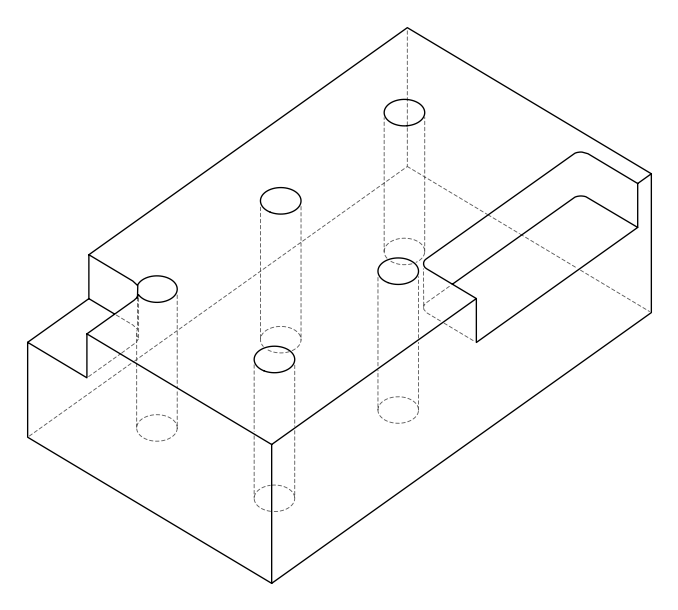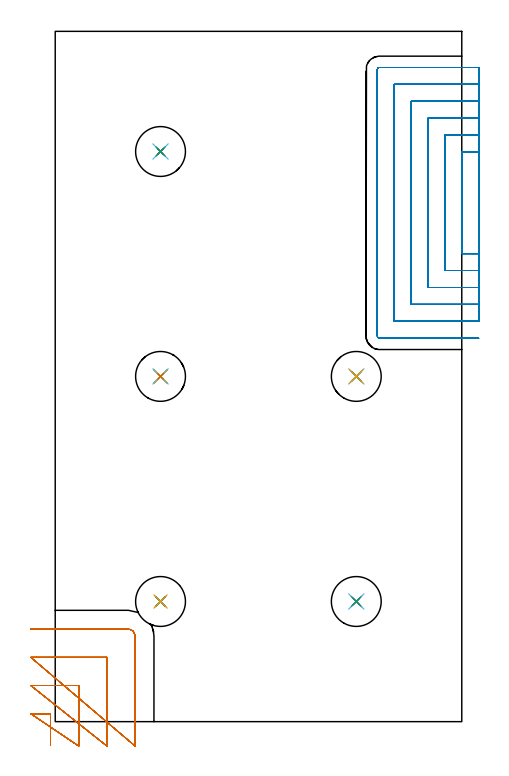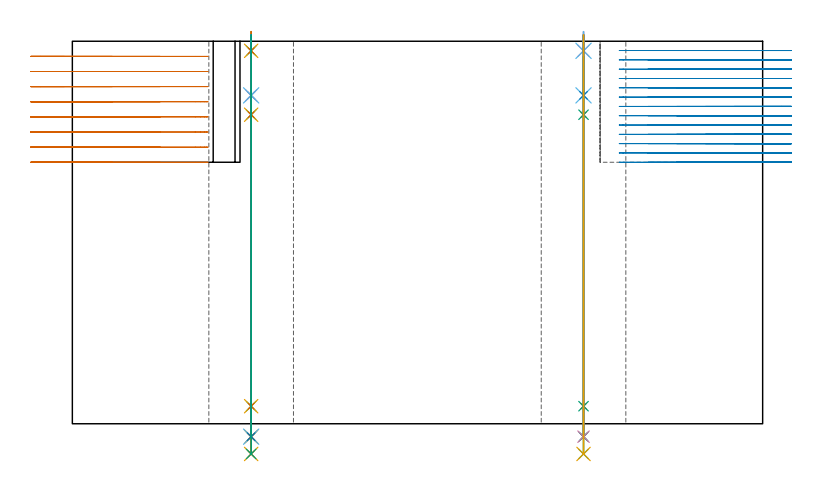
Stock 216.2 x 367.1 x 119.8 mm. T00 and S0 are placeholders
(PLAN: 27 operations, 22 tool changes, 68.3 min)
(1 MILL_OPEN_POCKET | POCKET_OPEN | UGT0201_094 | Follow Part, ap 5, ae 75% | 7.59 min | 116255 mm3)
(2 MILL_SLOT | SLOT_PARTIAL_RECTANGULAR | NXT0201_011 | Follow Part, ap 3, ae 75% | 52.01 min | 300152 mm3)
(3 SPOT_DRILL | STEP1HOLE | NXT0321_9005460120000 | 0.05 min | 169 mm3)
(4 SPOT_DRILL_1 | STEP1HOLE_1 | NXT0321_9005460120000 | 0.05 min | 200 mm3)
(5 SPOT_DRILL_2 | STEP1HOLE_2 | NXT0321_9005460120000 | 0.05 min | 159 mm3)
(6 SPOT_DRILL_3 | STEP1HOLE_3 | NXT0321_9005460120000 | 0.05 min | 175 mm3)
(7 SPOT_DRILL_4 | STEP1HOLE_4 | NXT0321_9005460120000 | 0.05 min | 202 mm3)
(8 DRILL_BLIND_HOLE_INTO_CENTER | STEP1HOLE | NXT0301_084 | 0.08 min | 1399 mm3)
(9 GUN_DRILL_THROUGH_HOLE | STEP1HOLE | UGT0307_008 | 0.59 min | 9859 mm3)
(10 DRILL_TO_ENLARGE_THROUGH_HOLE | STEP1HOLE | NXT0301_104 | 0.5 min | 6946 mm3)
(11 DRILL_TO_ENLARGE_THROUGH_HOLE_1 | STEP1HOLE | UGT0301_388 | 0.53 min | 47205 mm3)
(12 DRILL_BLIND_HOLE_INTO_CENTER_1 | STEP1HOLE_1 | NXT0301_084 | 0.08 min | 1388 mm3)
(13 GUN_DRILL_THROUGH_HOLE_1 | STEP1HOLE_1 | UGT0307_008 | 0.59 min | 9872 mm3)
(14 DRILL_TO_ENLARGE_THROUGH_HOLE_2 | STEP1HOLE_1 | NXT0301_104 | 0.5 min | 6967 mm3)
(15 DRILL_TO_ENLARGE_THROUGH_HOLE_3 | STEP1HOLE_1 | UGT0301_388 | 0.53 min | 47617 mm3)
(16 DRILL_BLIND_HOLE_INTO_CENTER_2 | STEP1HOLE_2 | NXT0301_084 | 0.08 min | 1393 mm3)
(17 GUN_DRILL_THROUGH_HOLE_2 | STEP1HOLE_2 | UGT0307_008 | 0.59 min | 9839 mm3)
(18 DRILL_TO_ENLARGE_THROUGH_HOLE_4 | STEP1HOLE_2 | NXT0301_104 | 0.5 min | 7006 mm3)
(19 DRILL_TO_ENLARGE_THROUGH_HOLE_5 | STEP1HOLE_2 | UGT0301_388 | 0.53 min | 47598 mm3)
(20 DRILL_BLIND_HOLE_INTO_CENTER_3 | STEP1HOLE_3 | NXT0301_084 | 0.08 min | 1385 mm3)
(21 GUN_DRILL_THROUGH_HOLE_3 | STEP1HOLE_3 | UGT0307_008 | 0.59 min | 9879 mm3)
(22 DRILL_TO_ENLARGE_THROUGH_HOLE_6 | STEP1HOLE_3 | NXT0301_104 | 0.5 min | 6941 mm3)
(23 DRILL_TO_ENLARGE_THROUGH_HOLE_7 | STEP1HOLE_3 | UGT0301_388 | 0.53 min | 47657 mm3)
(24 DRILL_BLIND_HOLE_INTO_CENTER_4 | STEP1HOLE_4 | NXT0301_084 | 0.08 min | 1390 mm3)
(25 GUN_DRILL_THROUGH_HOLE_4 | STEP1HOLE_4 | UGT0307_008 | 0.59 min | 9861 mm3)
(26 DRILL_TO_ENLARGE_THROUGH_HOLE_8 | STEP1HOLE_4 | NXT0301_104 | 0.5 min | 6941 mm3)
(27 DRILL_TO_ENLARGE_THROUGH_HOLE_9 | STEP1HOLE_4 | UGT0301_388 | 0.53 min | 47628 mm3)
(TOOL UGT0201_094 | End mill 20 mm | D20 FL38 Z4)
(TOOL NXT0201_011 | ENDMILL 12mm [2P460-1200-NA 1630] | D12 FL38 Z6)
(TOOL NXT0321_9005460120000 | NC Spot Drill, 142deg, 12mm, Carbide, Uncoated | D12 PA142 FL30 Z2)
(TOOL NXT0301_084 | Carbide Drill 11.3mm [860.1-1130-034A1-MM 2214] | D11.3 PA140 FL55 Z2)
(TOOL UGT0307_008 | Gun Drill 11 mm | D11 PA130 FL24 Z1)
(TOOL NXT0301_104 | Carbide Drill 14mm [860.1-1400-112A1-MM 2214] | D14 PA140 FL123 Z2)
(TOOL UGT0301_388 | Twist Drill 26.5 mm | D26.5 PA118 FL165 Z2)
(OP 1 MILL_OPEN_POCKET)
G17 G21 G94 G90
T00 M6
G54
G17 G0 G90 X-2.5 Y-12.682 S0 M3
G43 Z129.8 H0
Z115.062
G94 G1 Y-9.682 F250.
Y4.2 F500.
X-10.
X-13. F250.
X12.5 Y-13. F500.
Y-10. F250.
Y19.2 F500.
X-10.
X-13. F250.
X27.5 Y-13. F500.
Y-10. F250.
Y34.2 F500.
X-10.
X-13. F250.
X42.5 Y-13. F500.
Y-10. F250.
Y45.2 F500.
G3 X42.048 Y47.047 R4.
G1 X41.398 Y48.296
X40.108 Y48.863
G3 X38.5 Y49.2 R4.
G1 X-10.
X-13. F250.
G0 Z129.8
X-2.5 Y-12.682
Z110.325
G1 Y-9.682
Y4.2 F500.
X-10.
X-13. F250.
X12.5 Y-13. F500.
Y-10. F250.
Y19.2 F500.
X-10.
X-13. F250.
X27.5 Y-13. F500.
Y-10. F250.
Y34.2 F500.
X-10.
X-13. F250.
X42.5 Y-13. F500.
Y-10. F250.
Y45.2 F500.
G3 X42.048 Y47.047 R4.
G1 X41.398 Y48.296
X40.108 Y48.863
G3 X38.5 Y49.2 R4.
G1 X-10.
X-13. F250.
G0 Z129.8
X-2.5 Y-12.682
Z105.587
G1 Y-9.682
Y4.2 F500.
X-10.
X-13. F250.
X12.5 Y-13. F500.
Y-10. F250.
Y19.2 F500.
X-10.
X-13. F250.
X27.5 Y-13. F500.
Y-10. F250.
Y34.2 F500.
X-10.
X-13. F250.
X42.5 Y-13. F500.
Y-10. F250.
Y45.2 F500.
G3 X42.048 Y47.047 R4.
G1 X41.398 Y48.296
X40.108 Y48.863
G3 X38.5 Y49.2 R4.
G1 X-10.
X-13. F250.
G0 Z129.8
X-2.5 Y-12.682
Z100.85
G1 Y-9.682
Y4.2 F500.
X-10.
X-13. F250.
X12.5 Y-13. F500.
Y-10. F250.
Y19.2 F500.
X-10.
X-13. F250.
X27.5 Y-13. F500.
Y-10. F250.
Y34.2 F500.
X-10.
X-13. F250.
X42.5 Y-13. F500.
Y-10. F250.
Y45.2 F500.
G3 X42.048 Y47.047 R4.
G1 X41.398 Y48.296
X40.108 Y48.863
G3 X38.5 Y49.2 R4.
G1 X-10.
X-13. F250.
G0 Z129.8
X-2.5 Y-12.682
Z96.112
G1 Y-9.682
Y4.2 F500.
X-10.
X-13. F250.
X12.5 Y-13. F500.
Y-10. F250.
Y19.2 F500.
X-10.
X-13. F250.
X27.5 Y-13. F500.
Y-10. F250.
Y34.2 F500.
X-10.
X-13. F250.
X42.5 Y-13. F500.
Y-10. F250.
Y45.2 F500.
G3 X42.048 Y47.047 R4.
G1 X41.398 Y48.296
X40.108 Y48.863
G3 X38.5 Y49.2 R4.
G1 X-10.
X-13. F250.
G0 Z129.8
X-2.5 Y-12.682
Z91.375
G1 Y-9.682
Y4.2 F500.
X-10.
X-13. F250.
X12.5 Y-13. F500.
Y-10. F250.
Y19.2 F500.
X-10.
X-13. F250.
X27.5 Y-13. F500.
Y-10. F250.
Y34.2 F500.
X-10.
X-13. F250.
X42.5 Y-13. F500.
Y-10. F250.
Y45.2 F500.
G3 X42.048 Y47.047 R4.
G1 X41.398 Y48.296
X40.108 Y48.863
G3 X38.5 Y49.2 R4.
G1 X-10.
X-13. F250.
G0 Z129.8
X-2.5 Y-12.682
Z86.637
G1 Y-9.682
Y4.2 F500.
X-10.
X-13. F250.
X12.5 Y-13. F500.
Y-10. F250.
Y19.2 F500.
X-10.
X-13. F250.
X27.5 Y-13. F500.
Y-10. F250.
Y34.2 F500.
X-10.
X-13. F250.
X42.5 Y-13. F500.
Y-10. F250.
Y45.2 F500.
G3 X42.048 Y47.047 R4.
G1 X41.398 Y48.296
X40.108 Y48.863
G3 X38.5 Y49.2 R4.
G1 X-10.
X-13. F250.
G0 Z129.8
X-2.5 Y-12.682
Z81.9
G1 Y-9.682
Y4.2 F500.
X-10.
X-13. F250.
X12.5 Y-13. F500.
Y-10. F250.
Y19.2 F500.
X-10.
X-13. F250.
X27.5 Y-13. F500.
Y-10. F250.
Y34.2 F500.
X-10.
X-13. F250.
X42.5 Y-13. F500.
Y-10. F250.
Y45.2 F500.
G3 X42.048 Y47.047 R4.
G1 X41.398 Y48.296
X40.108 Y48.863
G3 X38.5 Y49.2 R4.
G1 X-10.
X-13. F250.
G0 Z129.8
M5
M2
(OP 2 MILL_SLOT)
G17 G21 G94 G90
T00 M6
G54
G17 G0 G90 X225.2 Y302.9 S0 M3
G43 Z129.8 H1
Z116.885
G94 G1 X222.2 F250.
X216.3 F500.
Y248.9
X222.2
X225.2 F250.
Y311.9
X222.2
X207.3 F500.
Y239.9
X222.2
X225.2 F250.
Y320.9
X222.2
X198.3 F500.
Y230.9
X222.2
X225.2 F250.
Y329.9
X222.2
X189.3 F500.
Y221.9
X222.2
X225.2 F250.
Y338.9
X222.2
X180.3 F500.
Y212.9
X222.2
X225.2 F250.
Y347.9
X222.2
X172.5 F500.
G3 X171.3 Y346.7 R1.2
G1 Y205.1
G3 X172.5 Y203.9 R1.2
G1 X222.2
X225.2 F250.
G0 Y302.9 Z113.969
G1 X222.2
X216.3 F500.
Y248.9
X222.2
X225.2 F250.
Y311.9
X222.2
X207.3 F500.
Y239.9
X222.2
X225.2 F250.
Y320.9
X222.2
X198.3 F500.
Y230.9
X222.2
X225.2 F250.
Y329.9
X222.2
X189.3 F500.
Y221.9
X222.2
X225.2 F250.
Y338.9
X222.2
X180.3 F500.
Y212.9
X222.2
X225.2 F250.
Y347.9
X222.2
X172.5 F500.
G3 X171.3 Y346.7 R1.2
G1 Y205.1
G3 X172.5 Y203.9 R1.2
G1 X222.2
X225.2 F250.
G0 Y302.9 Z111.054
G1 X222.2
X216.3 F500.
Y248.9
X222.2
X225.2 F250.
Y311.9
X222.2
X207.3 F500.
Y239.9
X222.2
X225.2 F250.
Y320.9
X222.2
X198.3 F500.
Y230.9
X222.2
X225.2 F250.
Y329.9
X222.2
X189.3 F500.
Y221.9
X222.2
X225.2 F250.
Y338.9
X222.2
X180.3 F500.
Y212.9
X222.2
X225.2 F250.
Y347.9
X222.2
X172.5 F500.
G3 X171.3 Y346.7 R1.2
G1 Y205.1
G3 X172.5 Y203.9 R1.2
G1 X222.2
X225.2 F250.
G0 Y302.9 Z108.138
G1 X222.2
X216.3 F500.
Y248.9
X222.2
X225.2 F250.
Y311.9
X222.2
X207.3 F500.
Y239.9
X222.2
X225.2 F250.
Y320.9
X222.2
X198.3 F500.
Y230.9
X222.2
X225.2 F250.
Y329.9
X222.2
X189.3 F500.
Y221.9
X222.2
X225.2 F250.
Y338.9
X222.2
X180.3 F500.
Y212.9
X222.2
X225.2 F250.
Y347.9
X222.2
X172.5 F500.
G3 X171.3 Y346.7 R1.2
G1 Y205.1
G3 X172.5 Y203.9 R1.2
G1 X222.2
X225.2 F250.
G0 Y302.9 Z105.223
G1 X222.2
X216.3 F500.
Y248.9
X222.2
X225.2 F250.
Y311.9
X222.2
X207.3 F500.
Y239.9
X222.2
X225.2 F250.
Y320.9
X222.2
X198.3 F500.
Y230.9
X222.2
X225.2 F250.
Y329.9
X222.2
X189.3 F500.
Y221.9
X222.2
X225.2 F250.
Y338.9
X222.2
X180.3 F500.
Y212.9
X222.2
X225.2 F250.
Y347.9
X222.2
X172.5 F500.
G3 X171.3 Y346.7 R1.2
G1 Y205.1
G3 X172.5 Y203.9 R1.2
G1 X222.2
X225.2 F250.
G0 Y302.9 Z102.308
G1 X222.2
X216.3 F500.
Y248.9
X222.2
X225.2 F250.
Y311.9
X222.2
X207.3 F500.
Y239.9
X222.2
X225.2 F250.
Y320.9
X222.2
X198.3 F500.
Y230.9
X222.2
X225.2 F250.
Y329.9
X222.2
X189.3 F500.
Y221.9
X222.2
X225.2 F250.
Y338.9
X222.2
X180.3 F500.
Y212.9
X222.2
X225.2 F250.
Y347.9
X222.2
X172.5 F500.
G3 X171.3 Y346.7 R1.2
G1 Y205.1
G3 X172.5 Y203.9 R1.2
G1 X222.2
X225.2 F250.
G0 Y302.9 Z99.392
G1 X222.2
X216.3 F500.
Y248.9
X222.2
X225.2 F250.
Y311.9
X222.2
X207.3 F500.
Y239.9
X222.2
X225.2 F250.
Y320.9
X222.2
X198.3 F500.
Y230.9
X222.2
X225.2 F250.
Y329.9
X222.2
X189.3 F500.
Y221.9
X222.2
X225.2 F250.
Y338.9
X222.2
X180.3 F500.
Y212.9
X222.2
X225.2 F250.
Y347.9
X222.2
X172.5 F500.
G3 X171.3 Y346.7 R1.2
G1 Y205.1
G3 X172.5 Y203.9 R1.2
G1 X222.2
X225.2 F250.
G0 Y302.9 Z96.477
G1 X222.2
X216.3 F500.
Y248.9
X222.2
X225.2 F250.
Y311.9
X222.2
X207.3 F500.
Y239.9
X222.2
X225.2 F250.
Y320.9
X222.2
X198.3 F500.
Y230.9
X222.2
X225.2 F250.
Y329.9
X222.2
X189.3 F500.
Y221.9
X222.2
X225.2 F250.
Y338.9
X222.2
X180.3 F500.
Y212.9
X222.2
X225.2 F250.
Y347.9
X222.2
X172.5 F500.
G3 X171.3 Y346.7 R1.2
G1 Y205.1
G3 X172.5 Y203.9 R1.2
G1 X222.2
X225.2 F250.
G0 Y302.9 Z93.562
G1 X222.2
X216.3 F500.
Y248.9
X222.2
X225.2 F250.
Y311.9
X222.2
X207.3 F500.
Y239.9
X222.2
X225.2 F250.
Y320.9
X222.2
X198.3 F500.
Y230.9
X222.2
X225.2 F250.
Y329.9
X222.2
X189.3 F500.
Y221.9
X222.2
X225.2 F250.
Y338.9
X222.2
X180.3 F500.
Y212.9
X222.2
X225.2 F250.
Y347.9
X222.2
X172.5 F500.
G3 X171.3 Y346.7 R1.2
G1 Y205.1
G3 X172.5 Y203.9 R1.2
G1 X222.2
X225.2 F250.
G0 Y302.9 Z90.646
G1 X222.2
X216.3 F500.
Y248.9
X222.2
X225.2 F250.
Y311.9
X222.2
X207.3 F500.
Y239.9
X222.2
X225.2 F250.
Y320.9
X222.2
X198.3 F500.
Y230.9
X222.2
X225.2 F250.
Y329.9
X222.2
X189.3 F500.
Y221.9
X222.2
X225.2 F250.
Y338.9
X222.2
X180.3 F500.
Y212.9
X222.2
X225.2 F250.
Y347.9
X222.2
X172.5 F500.
G3 X171.3 Y346.7 R1.2
G1 Y205.1
G3 X172.5 Y203.9 R1.2
G1 X222.2
X225.2 F250.
G0 Y302.9 Z87.731
G1 X222.2
X216.3 F500.
Y248.9
X222.2
X225.2 F250.
Y311.9
X222.2
X207.3 F500.
Y239.9
X222.2
X225.2 F250.
Y320.9
X222.2
X198.3 F500.
Y230.9
X222.2
X225.2 F250.
Y329.9
X222.2
X189.3 F500.
Y221.9
X222.2
X225.2 F250.
Y338.9
X222.2
X180.3 F500.
Y212.9
X222.2
X225.2 F250.
Y347.9
X222.2
X172.5 F500.
G3 X171.3 Y346.7 R1.2
G1 Y205.1
G3 X172.5 Y203.9 R1.2
G1 X222.2
X225.2 F250.
G0 Y302.9 Z84.815
G1 X222.2
X216.3 F500.
Y248.9
X222.2
X225.2 F250.
Y311.9
X222.2
X207.3 F500.
Y239.9
X222.2
X225.2 F250.
Y320.9
X222.2
X198.3 F500.
Y230.9
X222.2
X225.2 F250.
Y329.9
X222.2
X189.3 F500.
Y221.9
X222.2
X225.2 F250.
Y338.9
X222.2
X180.3 F500.
Y212.9
X222.2
X225.2 F250.
Y347.9
X222.2
X172.5 F500.
G3 X171.3 Y346.7 R1.2
G1 Y205.1
G3 X172.5 Y203.9 R1.2
G1 X222.2
X225.2 F250.
G0 Y302.9 Z81.9
G1 X222.2
X216.3 F500.
Y248.9
X222.2
X225.2 F250.
Y311.9
X222.2
X207.3 F500.
Y239.9
X222.2
X225.2 F250.
Y320.9
X222.2
X198.3 F500.
Y230.9
X222.2
X225.2 F250.
Y329.9
X222.2
X189.3 F500.
Y221.9
X222.2
X225.2 F250.
Y338.9
X222.2
X180.3 F500.
Y212.9
X222.2
X225.2 F250.
Y347.9
X222.2
X172.5 F500.
G3 X171.3 Y346.7 R1.2
G1 Y205.1
G3 X172.5 Y203.9 R1.2
G1 X222.2
X225.2 F250.
G0 Z129.8
M5
M2
(OP 3 SPOT_DRILL)
G17 G21 G94 G90
T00 M6
G54
G17 G0 G90 X56. Y63.9 S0 M3
G43 Z129.8 H0
G94 G81 G98 Z116.8 F250. R122.8
G80
M5
M2
(OP 4 SPOT_DRILL_1)
G17 G21 G94 G90
T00 M6
G54
G17 G0 G90 X160.1 Y63.9 S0 M3
G43 Z129.8 H0
G94 G81 G98 Z116.8 F250. R122.8
G80
M5
M2
(OP 5 SPOT_DRILL_2)
G17 G21 G94 G90
T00 M6
G54
G17 G0 G90 X56. Y183.6 S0 M3
G43 Z129.8 H0
G94 G81 G98 Z116.8 F250. R122.8
G80
M5
M2
(OP 6 SPOT_DRILL_3)
G17 G21 G94 G90
T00 M6
G54
G17 G0 G90 X160.1 Y183.6 S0 M3
G43 Z129.8 H0
G94 G81 G98 Z116.8 F250. R122.8
G80
M5
M2
(OP 7 SPOT_DRILL_4)
G17 G21 G94 G90
T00 M6
G54
G17 G0 G90 X56. Y303.2 S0 M3
G43 Z129.8 H0
G94 G81 G98 Z116.8 F250. R122.8
G80
M5
M2
(OP 8 DRILL_BLIND_HOLE_INTO_CENTER)
G17 G21 G94 G90
T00 M6
G54
G17 G0 G90 X56. Y63.9 S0 M3
G43 Z129.8 H1
G94 G81 G98 Z102.85 F250. R121.8
G80
M5
M2
(OP 9 GUN_DRILL_THROUGH_HOLE)
G17 G21 G94 G90
T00 M6
G54
G17 G0 G90 X56. Y63.9 M8
G43 Z129.8 H0
Z115.049
S716 M3
G94 G1 Z96.787 F125. M26
G4 X.084
Z5.5 F250.
G4 X.084
Z-4.065 F125.
G4 X.084
M5
M9
G0 Z115.049
Z129.8
M2
(OP 10 DRILL_TO_ENLARGE_THROUGH_HOLE)
G17 G21 G94 G90
T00 M6
G54
G17 G0 G90 X56. Y63.9 S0 M3
G43 Z129.8 H1
G94 G73 G98 Z-4.048 F250. Q13.761 R121.8
G80
M5
M2
(OP 11 DRILL_TO_ENLARGE_THROUGH_HOLE_1)
G17 G21 G94 G90
T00 M6
G54
G17 G0 G90 X56. Y63.9 S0 M3
G43 Z129.8 H0
G94 G73 G98 Z-9.461 F250. Q25.852 R121.8
G80
M5
M2
(OP 12 DRILL_BLIND_HOLE_INTO_CENTER_1)
G17 G21 G94 G90
T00 M6
G54
G17 G0 G90 X160.1 Y63.9 S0 M3
G43 Z129.8 H1
G94 G81 G98 Z102.85 F250. R121.8
G80
M5
M2
(OP 13 GUN_DRILL_THROUGH_HOLE_1)
G17 G21 G94 G90
T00 M6
G54
G17 G0 G90 X160.1 Y63.9 M8
G43 Z129.8 H0
Z115.049
S716 M3
G94 G1 Z96.787 F125. M26
G4 X.084
Z5.5 F250.
G4 X.084
Z-4.065 F125.
G4 X.084
M5
M9
G0 Z115.049
Z129.8
M2
(OP 14 DRILL_TO_ENLARGE_THROUGH_HOLE_2)
G17 G21 G94 G90
T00 M6
G54
G17 G0 G90 X160.1 Y63.9 S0 M3
G43 Z129.8 H1
G94 G73 G98 Z-4.048 F250. Q13.761 R121.8
G80
M5
M2
(OP 15 DRILL_TO_ENLARGE_THROUGH_HOLE_3)
G17 G21 G94 G90
T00 M6
G54
G17 G0 G90 X160.1 Y63.9 S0 M3
G43 Z129.8 H0
G94 G73 G98 Z-9.461 F250. Q25.852 R121.8
G80
M5
M2
(OP 16 DRILL_BLIND_HOLE_INTO_CENTER_2)
G17 G21 G94 G90
T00 M6
G54
G17 G0 G90 X56. Y183.6 S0 M3
G43 Z129.8 H1
G94 G81 G98 Z102.85 F250. R121.8
G80
M5
M2
(OP 17 GUN_DRILL_THROUGH_HOLE_2)
G17 G21 G94 G90
T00 M6
G54
G17 G0 G90 X56. Y183.6 M8
G43 Z129.8 H0
Z115.049
S716 M3
G94 G1 Z96.787 F125. M26
G4 X.084
Z5.5 F250.
G4 X.084
Z-4.065 F125.
G4 X.084
M5
M9
G0 Z115.049
Z129.8
M2
(OP 18 DRILL_TO_ENLARGE_THROUGH_HOLE_4)
G17 G21 G94 G90
T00 M6
G54
G17 G0 G90 X56. Y183.6 S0 M3
G43 Z129.8 H1
G94 G73 G98 Z-4.048 F250. Q13.761 R121.8
G80
M5
M2
(OP 19 DRILL_TO_ENLARGE_THROUGH_HOLE_5)
G17 G21 G94 G90
T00 M6
G54
G17 G0 G90 X56. Y183.6 S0 M3
G43 Z129.8 H0
G94 G73 G98 Z-9.461 F250. Q25.852 R121.8
G80
M5
M2
(OP 20 DRILL_BLIND_HOLE_INTO_CENTER_3)
G17 G21 G94 G90
T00 M6
G54
G17 G0 G90 X160.1 Y183.6 S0 M3
G43 Z129.8 H1
G94 G81 G98 Z102.85 F250. R121.8
G80
M5
M2
(OP 21 GUN_DRILL_THROUGH_HOLE_3)
G17 G21 G94 G90
T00 M6
G54
G17 G0 G90 X160.1 Y183.6 M8
G43 Z129.8 H0
Z115.049
S716 M3
G94 G1 Z96.787 F125. M26
G4 X.084
Z5.5 F250.
G4 X.084
Z-4.065 F125.
G4 X.084
M5
M9
G0 Z115.049
Z129.8
M2
(OP 22 DRILL_TO_ENLARGE_THROUGH_HOLE_6)
G17 G21 G94 G90
T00 M6
G54
G17 G0 G90 X160.1 Y183.6 S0 M3
G43 Z129.8 H1
G94 G73 G98 Z-4.048 F250. Q13.761 R121.8
G80
M5
M2
(OP 23 DRILL_TO_ENLARGE_THROUGH_HOLE_7)
G17 G21 G94 G90
T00 M6
G54
G17 G0 G90 X160.1 Y183.6 S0 M3
G43 Z129.8 H0
G94 G73 G98 Z-9.461 F250. Q25.852 R121.8
G80
M5
M2
(OP 24 DRILL_BLIND_HOLE_INTO_CENTER_4)
G17 G21 G94 G90
T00 M6
G54
G17 G0 G90 X56. Y303.2 S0 M3
G43 Z129.8 H1
G94 G81 G98 Z102.85 F250. R121.8
G80
M5
M2
(OP 25 GUN_DRILL_THROUGH_HOLE_4)
G17 G21 G94 G90
T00 M6
G54
G17 G0 G90 X56. Y303.2 M8
G43 Z129.8 H0
Z115.049
S716 M3
G94 G1 Z96.787 F125. M26
G4 X.084
Z5.5 F250.
G4 X.084
Z-4.065 F125.
G4 X.084
M5
M9
G0 Z115.049
Z129.8
M2
(OP 26 DRILL_TO_ENLARGE_THROUGH_HOLE_8)
G17 G21 G94 G90
T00 M6
G54
G17 G0 G90 X56. Y303.2 S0 M3
G43 Z129.8 H1
G94 G73 G98 Z-4.048 F250. Q13.761 R121.8
G80
M5
M2
(OP 27 DRILL_TO_ENLARGE_THROUGH_HOLE_9)
G17 G21 G94 G90
T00 M6
G54
G17 G0 G90 X56. Y303.2 S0 M3
G43 Z129.8 H0
G94 G73 G98 Z-9.461 F250. Q25.852 R121.8
G80
M5
M2
